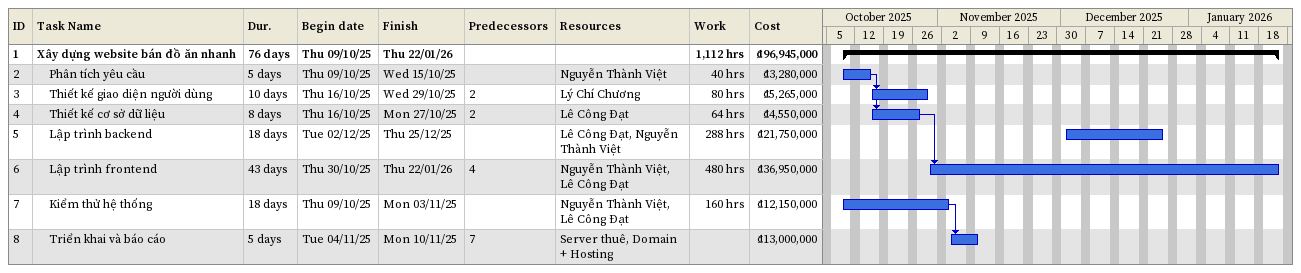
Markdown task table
| ID | Level | Task | Duration | Start | Finish | Predecessors | Resources | Work (h) | Cost (₫) |
|---|---|---|---|---|---|---|---|---|---|
| 1 | 1 | **Xây dựng website bán đồ ăn nhanh** | 76d | 2025-10-09 | 2026-01-22 |  |  | 1112 | 96945000 |
| 2 | 2 | Phân tích yêu cầu | 5d | 2025-10-09 | 2025-10-15 |  | Nguyễn Thành Việt | 40 | 3280000 |
| 3 | 2 | Thiết kế giao diện người dùng | 10d | 2025-10-16 | 2025-10-29 | 2 | Lý Chí Chương | 80 | 5265000 |
| 4 | 2 | Thiết kế cơ sở dữ liệu | 8d | 2025-10-16 | 2025-10-27 | 2 | Lê Công Đạt | 64 | 4550000 |
| 5 | 2 | Lập trình backend | 18d | 2025-12-02 | 2025-12-25 |  | Lê Công Đạt, Nguyễn Thành Việt | 288 | 21750000 |
| 6 | 2 | Lập trình frontend | 43d | 2025-10-30 | 2026-01-22 | 4 | Nguyễn Thành Việt, Lê Công Đạt | 480 | 36950000 |
| 7 | 2 | Kiểm thử hệ thống | 18d | 2025-10-09 | 2025-11-03 |  | Nguyễn Thành Việt, Lê Công Đạt | 160 | 12150000 |
| 8 | 2 | Triển khai và báo cáo | 5d | 2025-11-04 | 2025-11-10 | 7 | Server thuê, Domain + Hosting |  | 13000000 |
